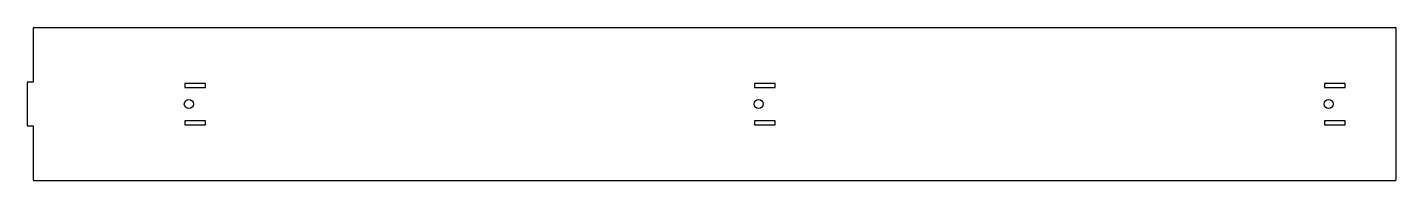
# Model space of a CAD drawing. Extents: x 90 to 1446, y 205 to 357.
import ezdxf

# ---------------------------------------------------------------- set-up
doc = ezdxf.new("R2010")
doc.units = 0
doc.layers.add('BRANDLIJN', color=93, linetype='CONTINUOUS')

msp = doc.modelspace()

# ---------------------------------------------------------------- linework, layer by layer
at = {"layer": 'BRANDLIJN'}
for p, q in [((96, 302.9), (96, 356.4)), ((96.5, 356.9), (1445.5, 356.9)), ((1446, 356.4), (1446, 205.4)), ((90, 259.4), (90, 302.4)), ((90.5, 302.9), (96, 302.9)), ((246, 301.4), (246, 297.4)), ((266.5, 301.4), (246, 301.4)), ((266.5, 297.4), (266.5, 301.4)), ((810.7, 301.4), (810.7, 297.4)), ((831.2, 301.4), (810.7, 301.4)), ((831.2, 297.4), (831.2, 301.4)), ((1375.5, 301.4), (1375.5, 297.4)), ((1396, 301.4), (1375.5, 301.4)), ((1396, 297.4), (1396, 301.4)), ((246, 297.4), (266.5, 297.4)), ((810.7, 297.4), (831.2, 297.4)), ((1375.5, 297.4), (1396, 297.4)), ((96, 258.9), (90.5, 258.9)), ((96, 205.4), (96, 258.9)), ((246, 264.4), (246, 260.4)), ((266.5, 264.4), (246, 264.4)), ((246, 260.4), (266.5, 260.4)), ((266.5, 260.4), (266.5, 264.4)), ((810.7, 264.4), (810.7, 260.4)), ((831.2, 264.4), (810.7, 264.4)), ((810.7, 260.4), (831.2, 260.4)), ((831.2, 260.4), (831.2, 264.4)), ((1375.5, 264.4), (1375.5, 260.4)), ((1396, 264.4), (1375.5, 264.4)), ((1375.5, 260.4), (1396, 260.4)), ((1396, 260.4), (1396, 264.4)), ((1445.5, 204.9), (96.5, 204.9))]:
    msp.add_line(p, q, dxfattribs=at)
for centre in [(250, 280.9), (814.7, 280.9), (1379.5, 280.9)]:
    msp.add_circle(centre, 4.5, dxfattribs=at)
for centre, start, end in [((96.5, 356.4), 90, 180), ((1445.5, 356.4), 0, 90), ((90.5, 302.4), 90, 180), ((90.5, 259.4), 180, 270), ((96.5, 205.4), 180, 270), ((1445.5, 205.4), 270, 0)]:
    msp.add_arc(centre, 0.5, start, end, dxfattribs=at)

doc.saveas('drawing.dxf')
